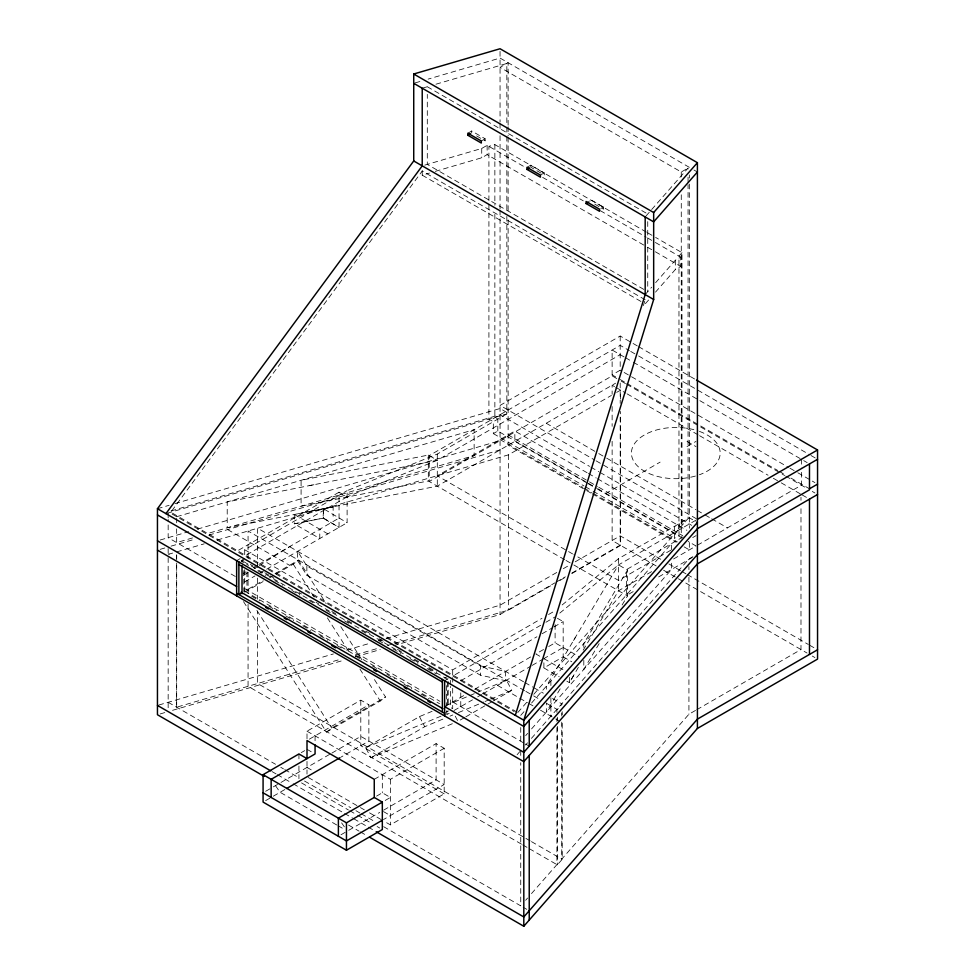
<?xml version="1.0" encoding="UTF-8"?>
<svg xmlns="http://www.w3.org/2000/svg" width="975" height="975" viewBox="0 0 975 975"><rect width="100%" height="100%" fill="white"/><g stroke="black" fill="none" stroke-linecap="round" stroke-linejoin="round"><path stroke-width="0.73" stroke-dasharray="4.88 3.66" d="M176.658 707.192L176.67 562.563L176.658 707.192L340.763 659.185M174.952 503.612L500.053 408.501L508.121 413.156L437.3 454.058L347.112 490.657L347.112 522.746L323.517 508.755L323.078 518.188L339.044 527.402L339.044 492.204L347.112 496.86L437.3 460.261L620.197 354.668M643.378 305.577L644.731 301.214M575.482 637.223L573.519 640.514M578.382 667.302L569.388 682.658L566.841 681.184M559.796 613.092L618.516 564.891L627.498 570.07L583.806 643.512L583.806 648.082M560.174 688.825L546.353 712.055L546.353 702.914M583.172 650.179L618.516 590.765L652.616 571.082M599.138 643.622L583.806 669.386L583.806 660.258M622.123 604.975L627.498 595.957L627.498 570.07M646.035 215.962L688.057 168.09L688.057 171.125M645.182 294.584L651.69 287.174M655.627 282.677L675.334 260.228L680.745 257.108L680.745 266.431L675.334 269.551L655.322 292.354M681.988 252.647L678.966 256.084L678.966 528.877L674.542 526.329L674.542 538.224L679.027 535.641L679.027 523.733L681.988 525.44L681.988 252.647L655.627 237.437M648.607 300.007L645.182 303.908L645.182 301.141M517.774 712.53L527.792 701.122M533.8 694.273L688.057 518.529L688.057 184.775M520.735 715.358L525.671 709.751M531.582 703.012L671.47 543.623L671.47 549.717M525.671 735.625L527.633 733.383M531.582 728.898L671.47 569.51L671.47 561.893M517.128 754.687L519.833 751.591M525.598 745.022L527.548 742.804M531.436 738.368L688.923 558.955L692.872 556.664M525.635 900.278L527.585 898.048M531.497 893.588L556.92 864.618L556.92 727.606M695.516 710.434L688.923 714.236L561.758 859.109L561.758 722.097M529.327 848.689L557.347 864.862L562.185 859.353L562.185 720.818M562.148 604.951L618.516 558.675L689.337 517.786L696.26 521.771M276.169 573.995L293.231 564.147L298.496 560.138L326.15 603.622M243.506 601.599L326.454 732.067L331.719 728.057L385.515 697.003L372.499 676.528M326.454 732.067L380.25 701.013L385.515 697.003M243.774 575.14L248.942 571.923M254.109 568.705L257.997 566.304M259.289 565.5L290.318 546.219M467.878 133.209L471.693 131.003L485.136 138.779L485.136 140.839L482.601 142.313M481.321 140.973L485.136 138.779M424.759 165.128L481.723 148.456L487.134 145.336L525.61 167.542M435.289 171.356L481.723 157.779L487.134 154.647L646.206 246.48M526.975 167.334L530.79 165.128L544.245 172.892L544.245 174.964L530.79 167.2L530.79 165.128M540.418 175.098L544.245 172.892M600.795 208.492L603.342 207.017L603.342 209.089L600.795 210.551M508.121 125.19L508.121 62.729L500.053 67.385L681.269 172.014L689.337 167.347L500.053 58.061L428.122 79.109M339.044 492.204L236.632 551.338L169.382 512.497M347.112 496.86L244.701 555.994L244.701 549.778L347.112 490.657M637.297 345.906L620.197 336.034L500.053 405.393L594.799 460.09M236.632 560.649L240.094 558.651M241.178 560.613L244.64 558.614M242.909 560.138L241.118 561.173L248.576 565.476M242.019 561.685L243.811 560.649M243.177 573.434L245.798 571.923M253.658 567.389L257.583 565.122M258.899 564.367L339.044 518.091M488.914 204.409L488.914 419.153L493.326 421.7L493.326 433.607L497.811 431.023L587.108 482.576M244.701 581.868L255.023 575.92M260.191 572.934L265.346 569.961M266.638 569.205L347.112 522.746M587.072 472.717L514.849 431.023L437.3 475.788L572.557 553.885M620.197 370.195L612.129 374.851L619.04 378.848M616.736 378.556L612.129 375.887L429.232 481.492L429.232 455.605L620.197 345.357L629.399 350.671M244.701 569.692L244.701 591.191L263.165 580.539M275.023 573.678L298.496 560.138M244.688 592.178L263.055 581.575M269.612 577.785L274.865 574.75M564.671 559.687L428.317 480.955L301.092 506.183L301.092 480.297L428.317 455.081L437.3 460.261L227.212 501.918L227.212 527.792L437.3 486.147L615.578 383.212M217.291 540.016L508.548 454.813L611.386 395.436M616.663 392.389L620.612 390.11L620.612 399.25M605.463 493.679L660.112 462.126M687.009 446.599L695.979 441.419M556.749 572.471L500.053 605.195L383.09 639.417M563.343 568.657L568.62 565.622M575.213 561.807L620.197 535.836L662.293 560.15M393.327 645.743L500.053 614.518L554.897 582.855M556.213 582.099L565.354 576.822M571.874 573.056L620.197 545.159L620.197 417.093M394.753 643.39L508.548 610.106L553.373 584.22M559.967 580.418L565.244 577.371M571.837 573.568L620.612 545.403L620.612 411.426M307.003 738.745L307.003 731.201L360.799 700.135L368.867 704.803L368.867 741.037L341.116 757.051M309.319 739.184L368.867 704.803M695.931 520.187L618.516 564.891L546.353 686.168L546.353 689.215M301.238 752.639L304.7 750.64M244.701 549.778L452.692 669.862L541.978 618.321M548.535 614.53L555.104 610.74M683.146 536.884L626.584 569.546L626.584 595.433L635.566 590.241M444.685 678.112L448.147 676.114M444.624 680.733L448.086 678.734M540.662 625.28L452.692 676.077L452.692 669.862M545.915 622.257L555.104 616.943M670.812 550.217L618.516 580.418L573.861 554.641M692.701 537.578L696.065 535.641M265.639 791.31L272.037 787.617M273.317 786.874L279.728 783.181M281.007 782.438L330.622 753.797M331.939 753.041L360.799 736.369L444.186 784.509L383.467 819.561M460.761 680.733L536.908 636.773M542.161 633.738L552.667 627.668M553.983 626.913L563.172 621.611L563.172 656.809L543.892 667.936L543.892 658.612L563.172 647.485M673.603 558.967L696.065 546L688.192 541.442M697.369 545.244L801.413 485.172L801.413 468.061M265.639 800.621L272.037 796.928M273.317 796.185L284.846 789.531M658.649 576.92L692.226 557.529M452.351 723.718L370.939 757.758L365.674 747.654L419.469 716.601L432.096 711.323M444.624 706.619L465.599 694.505M474.63 689.288L531.887 656.236M543.538 649.508L535.823 653.957L541.588 657.284M548.681 646.535L555.104 642.83L579.126 656.699M448.207 710.751L446.416 711.787L446.416 710.751M444.624 713.347L448.086 711.348M370.939 757.758L424.734 726.704L444.381 718.49M446.928 714.602L449.231 713.273M454.009 710.507L472.473 699.855M477.653 696.869L481.699 694.529M482.844 693.859L530.912 666.12M532.204 665.364L542.6 659.368M464.527 717.588L457.957 721.366L454.667 715.065M465.831 716.832L492.07 701.671M493.387 700.915L511.753 690.312L506.488 680.221L478.42 691.957M374.254 779.33L436.105 743.62L444.186 748.276L444.186 793.833L390.39 824.887L383.87 821.121M307.003 731.201L390.39 779.33L444.186 748.276M376.557 796.124L382.322 792.797L390.39 797.453L383.467 801.45M340.97 834.783L347.429 831.053M348.721 830.31L379.738 812.407M383.626 810.152L436.105 779.854L436.105 743.62M696.832 709.666L800.987 649.533L800.987 506.427M446.136 705.449L477.007 692.543M365.674 747.654L441.468 715.967M442.869 715.382L449.889 712.445M449.999 716.138L452.802 714.967M458.421 712.615L483.685 702.049M485.087 701.464L489.304 699.709M490.705 699.112L511.753 690.312M415.167 82.899L422.37 80.791M422.224 88.225L430.182 85.898M435.971 84.203L506.842 63.472L506.842 125.665M646.401 232.111L494.861 144.617L488.914 146.36L488.914 202.885M422.224 170.527L422.224 175.183L429.475 173.062M157.45 508.718L169.114 505.306M171.088 510.949L500.053 414.716L589.546 466.379M167.164 513.264L506.842 413.9L506.842 213.659M176.658 516.701L474.13 429.683L474.13 455.569L206.993 533.715M160.132 540.028L188.638 531.692M197.401 529.133L500.053 440.59M192.538 537.932L176.658 542.587L176.658 528.889M160.132 549.352L165.482 547.779M171.064 546.146L194.293 539.358M208.796 535.117L500.053 449.914M176.658 551.899L204.226 543.831M158.791 705.035L333.377 653.957M346.539 650.106L369.927 643.268M378.702 640.697L381.627 639.844M355.351 654.92L377.24 648.509M387.453 645.523L393.291 643.817M160.132 713.956L165.482 712.384M172.551 710.324L343.614 660.282M355.314 656.858L380.165 649.594M306.296 521.43L294.279 523.819L294.279 514.495L333.133 506.915L333.133 516.226M313.913 484.721L306.296 486.232M333.133 506.915L306.296 512.119M306.235 521.406L323.517 518.078L339.044 527.402M480.395 665.852L505.586 671.422L505.586 680.733L480.395 675.175L306.857 575.311L297.607 560.649L297.607 551.338L306.857 566L480.395 665.852L480.395 675.175M693.956 170.016L697.405 172.014M427.294 86.738L647.741 214.012M603.342 207.017L589.899 199.253L589.899 201.325M647.717 232.867L654.31 236.669M476.58 135.903L485.136 140.839M594.787 204.141L603.342 209.089M542.648 177.389L583.282 200.85M600.32 210.685L646.206 237.169M647.51 237.924L654.067 241.715M655.371 242.47L680.745 257.108M647.51 247.248L654.067 251.026M655.371 251.782L680.745 266.431M643.805 289.392L427.294 164.385L427.294 94.356M645.182 299.764L422.224 171.039L170.808 512.204L516.457 711.762M422.224 175.183L643.853 303.14M638.613 346.673L696.503 380.092M630.715 351.427L637.297 355.229M638.613 355.985L809.652 454.74M810.968 455.496L817.55 459.298M624.134 356.947L612.129 350.013L612.129 375.887M625.45 357.703L632.007 361.493M633.323 362.249L800.097 458.53M803.717 460.627L807.178 462.625M624.146 372.474L788.604 467.427M789.921 468.183L796.502 471.985M797.818 472.741L810.968 480.346M812.285 481.102L814.917 482.625M620.197 379.519L625.45 382.553M626.754 383.309L777.77 470.486M779.086 471.254L785.655 475.044M790.908 478.079L809.482 488.792M625.463 383.589L620.197 380.555L620.197 403.382M626.754 384.345L784.656 475.495M785.655 476.08L807.178 488.499M812.285 491.449L814.917 492.972M614.555 386.612L612.129 385.21L612.129 394.339M615.761 387.307L625.877 393.157M627.193 393.912L698.295 434.96M699.611 435.715L768.068 475.239M773.346 478.286L779.927 482.089M781.243 482.844L800.987 494.252M802.206 494.947L807.056 497.75M687.009 441.419L695.979 446.599M546.232 423.26L597.443 452.827M598.76 453.582L605.317 457.372M606.633 458.128L695.931 509.681M697.247 510.437L703.804 514.227M705.12 514.995L710.373 518.018M711.689 518.785L727.447 527.877M596.103 460.846L697.405 519.334M590.85 467.135L598.735 471.681M600.052 472.436L691.641 525.33M588.388 473.472L596.261 478.018M597.577 478.786L686.875 530.339M508.121 434.899L588.23 481.15M589.546 481.906L597.419 486.452M598.735 487.207L682.78 535.738M588.425 483.332L596.298 487.878M597.614 488.633L679.027 535.641M587.072 483.064L514.849 441.37L514.849 431.023M588.388 483.832L596.261 488.378M597.577 489.133L681.622 537.652M493.326 433.607L583.94 485.916M585.256 486.671L591.813 490.462M593.129 491.229L674.542 538.224M500.053 439.554L582.782 487.317M584.098 488.085L591.971 492.631M593.288 493.387L677.332 541.905M590.85 493.021L508.121 445.258L508.121 218.108M592.166 493.777L676.211 542.295M684.084 546.841L689.337 549.876L689.337 541.003M668.874 563.94L680.721 570.777M682.037 571.545L685.973 573.824M687.29 574.58L808.336 644.463M809.652 645.218L814.917 648.265M656.163 565.927L612.129 540.503L612.129 440.018M663.609 570.229L807.056 653.043M812.285 656.053L814.917 657.577M565.987 560.442L572.557 564.232M573.861 564.988L627.498 595.957M557.408 618.284L563.172 621.611M563.172 656.809L571.764 661.769M294.279 514.495L327.844 533.873M543.892 658.612L564.293 670.386M573.556 675.748L569.388 682.658L569.388 677.332M543.892 667.936L559.199 676.76M523.575 681.781L257.607 528.218L257.607 567.487M524.891 682.537L532.789 687.095M534.105 687.862L543.331 693.176M552.545 698.502L562.185 704.072L557.347 709.581L546.573 703.365M524.587 690.666L248.064 531.009L248.064 558.419M525.891 691.409L532.35 695.151M533.642 695.894L540.113 699.623M227.663 529.596L289.526 565.305M497.518 685.388L527.463 702.682M528.767 703.426L533.971 706.436M540.479 710.19L554.531 718.307M555.75 719.002L559.382 721.11M238.595 552.472L514.215 711.592M250.368 564.44L253 565.951M264.81 572.776L268.759 575.055M270.063 575.811L273.999 578.09M298.947 592.483L301.58 594.007M316.022 602.343L318.642 603.854M331.78 611.435L335.717 613.714M347.527 620.539L352.779 623.561M365.918 631.142L369.854 633.421M379.043 638.723L384.296 641.757M397.422 649.338L401.359 651.617M414.485 659.197L419.737 662.22M428.927 667.534L436.812 672.08M243.811 561.685L447.318 679.185M257.766 570.777L265.651 575.335M274.84 580.637L282.713 585.183M291.903 590.497L299.788 595.043M308.978 600.344L314.23 603.379M326.04 610.204L331.293 613.226M344.419 620.807L349.672 623.842M361.493 630.667L366.746 633.701M378.556 640.526L383.809 643.549M392.998 648.862L400.883 653.408M410.073 658.71L417.946 663.256M427.135 668.57L436.325 673.871M235.328 576.457L168.163 537.688L168.163 519.419M452.692 701.951L524.379 743.34M525.586 744.047L529.23 746.143M244.701 588.607L439.944 701.33M244.701 591.191L439.53 703.67M251.684 596.261L259.557 600.807M268.759 606.109L276.632 610.655M285.821 615.968L293.694 620.514M302.896 625.816L310.769 630.362M319.958 635.676L327.832 640.222M337.021 645.523L342.274 648.558M355.412 656.138L360.665 659.173M372.474 665.998L377.727 669.021M386.917 674.334L394.802 678.88M403.991 684.182L411.864 688.74M421.054 694.042L428.927 698.588M530.156 840.864L257.607 683.512L257.607 611.276M531.472 841.632L562.185 859.353M444.186 793.833L360.799 745.692L360.799 700.135M521.442 844.131L248.064 686.303L248.064 604.086M522.746 844.898L528.011 847.933M307.003 749.312L312.768 752.639M307.003 767.435L313.926 771.42M383.467 811.578L390.39 815.575M308.307 777.502L359.117 806.837M360.421 807.592L364.333 809.847M369.537 812.858L382.566 820.377M168.163 702.293L275.535 764.278M280.8 767.325L283.445 768.848M284.761 769.604L299.264 777.977M304.529 781.024L350.671 807.666M355.948 810.7L359.897 812.992M361.225 813.747L374.4 821.364M383.638 826.69L520.735 905.848L520.735 762.743M523.161 907.25L526.805 909.346M301.543 782.901L348.441 809.981M349.745 810.725L356.265 814.491M357.569 815.246L371.902 823.522M377.106 826.52L379.714 828.031M272.098 771.615L276.059 773.894M277.375 774.662L291.866 783.023M293.183 783.79L343.261 812.699M344.577 813.455L352.487 818.025M353.803 818.781L366.978 826.398M368.306 827.153L374.888 830.956M348.538 825.057L359.08 831.151M360.397 831.907L366.978 835.709M336.692 824.96L280.008 792.224L274.365 784.022M338.02 825.715L344.614 829.518M341.603 822.839L344.833 827.531M340.787 626.645L361.932 659.904M293.231 564.147L314.377 597.407M327.381 617.87L349.342 652.409M359.921 669.033L380.25 701.013M256.9 610.374L331.719 728.057M419.469 716.601L424.734 726.704M801.413 459.298L801.413 466.598M800.987 497.299L800.987 500.333M689.337 174.964L689.337 178.011M689.337 184.104L689.337 528.231M688.923 566.56L688.923 569.607M688.923 577.224L688.923 714.236M688.057 177.194L688.057 183.263M681.269 172.014L681.269 178.084M681.269 194.793L681.269 538.102M675.334 260.228L675.334 269.551M647.741 221.63L647.741 291.659M620.197 336.034L620.197 370.744M618.516 558.675L618.516 590.765M612.129 406.526L612.129 426.319M562.185 711.677L562.185 714.724M561.758 712.957L561.758 716.003M557.347 717.186L557.347 720.233M557.347 726.326L557.347 864.862M556.92 709.337L556.92 712.384M556.92 718.465L556.92 721.512M555.104 624.561L555.104 642.83M550.887 681.001L550.887 685.571M550.887 697.759L550.887 716.211M520.735 727.545L520.735 741.244M520.735 750.555L520.735 756.649M508.548 454.813L508.548 610.106M508.121 126.713L508.121 135.842M508.121 137.365L508.121 212.014M506.842 127.189L506.842 134.769M506.842 136.281L506.842 212.136M500.053 51.407L500.053 122.07M500.053 123.569L500.053 129.663M500.053 135.744L500.053 208.882M500.053 210.173L500.053 614.518M497.811 431.023L497.811 419.116L494.861 417.41L494.861 211.295M494.861 144.617L494.861 205.238M487.134 145.336L487.134 154.647M481.723 148.456L481.723 157.779M471.693 131.003L471.693 133.075M460.761 692.908L460.761 706.619M452.692 677.601L452.692 682.159M452.692 688.253L452.692 708.679L450.45 707.387L450.45 686.376M450.45 680.367L450.45 684.877M448.207 681.622L448.207 705.278M447.318 682.183L447.318 706.205M446.416 685.608L446.416 706.314M437.3 454.058L437.3 486.147M428.317 455.081L428.317 480.955M390.39 779.33L390.39 824.887M382.322 774.674L382.322 792.797M323.517 508.755L323.554 518.103L294.279 523.819L319.776 538.529L319.776 529.218M315.071 735.857L315.071 743.401M306.857 566L306.857 575.311M307.003 761.39L307.003 774.089M298.935 753.967L298.935 760.013M298.935 766.045L298.935 778.733M257.607 578.053L257.607 599.198M248.064 572.118L248.064 593.434M246.943 571.886L246.943 589.899M243.811 570.692L243.811 591.703M176.67 518.237L176.67 522.807M168.163 513.325L168.163 517.896M168.163 548.523L168.163 556.14M168.163 557.663L168.163 710.275M699.404 431.377A44.375 25.618 0 0 1 699.404 474.764M695.443 476.044A44.375 25.618 0 0 1 631.447 452.229A44.375 25.618 0 0 1 697.99 430.877M176.67 554.958L176.67 561.052L176.658 554.946M172.636 553.081L168.626 554.251L172.648 553.081"/><path stroke-width="1.46" d="M515.312 715.333L645.182 294.584L645.182 216.938M264.201 776.368L157.45 714.736L157.45 508.718L413.729 160.96L413.729 74.002L500.053 48.75L697.405 162.691L653.664 212.526L653.664 299.483L523.807 720.233L523.807 926.25L369.622 837.233M165.945 513.63L422.224 165.872L422.224 88.225M697.405 172.014L653.664 221.849L413.729 83.314M697.405 522.442L523.807 720.233L157.45 508.718M523.807 926.25L697.405 728.459L817.55 659.1L817.55 449.975L696.503 380.092M467.878 135.281L481.321 143.045L481.321 140.973L467.878 133.209L467.878 135.281L470.425 133.819M526.975 169.406L540.418 177.17L540.418 175.098L526.975 167.334L526.975 169.406L529.523 167.932M586.072 203.531L599.528 211.295L599.528 209.223L586.072 201.459L586.072 203.531L588.62 202.057M242.019 592.739L238.875 594.555L238.875 561.941M697.405 519.334L817.55 449.975M374.254 797.453L382.322 802.108L382.322 829.53L346.454 850.237L263.079 802.096L263.079 774.674L298.935 753.967L307.003 758.635L307.003 740.513L374.254 779.33L374.254 797.453L338.386 818.159L338.386 836.27M817.55 459.298L697.405 528.657L523.807 726.448L157.45 514.934M286.65 788.507L340.007 757.697M809.482 488.792L817.55 484.136M817.55 494.496L697.405 563.855L523.807 761.646L157.45 550.132M263.079 774.674L346.454 822.815L382.322 802.108M382.322 820.231L346.454 840.938L263.079 792.797M817.55 649.777L697.405 719.136L523.807 916.939L376.204 831.724M413.729 74.002L653.664 212.526M413.729 160.96L653.664 299.483M238.875 564.537L442.382 682.025M157.45 540.82L236.632 586.536M444.624 706.619L523.807 752.322L697.405 554.531L809.482 489.828L809.482 463.954M241.118 592.227L442.894 708.715M265.748 607.486L268.393 609.009M284.212 618.138L286.857 619.661M307.954 631.849L310.586 633.372M331.683 645.547L335.644 647.839M373.888 669.91L376.521 671.434M404.223 687.424L406.855 688.947M427.952 701.135L430.597 702.658M236.632 593.263L444.624 713.347M157.45 705.425L270.782 770.859M809.482 499.151L809.482 654.444M697.405 162.691L697.405 728.459M529.23 720.257L529.23 746.143M529.23 755.467L529.23 920.071M444.624 680.733L444.624 715.93M442.382 679.441L442.382 712.055M346.454 822.815L346.454 850.237M315.071 744.912L315.071 753.967L271.147 779.342L271.147 797.453M242.019 565.683L242.019 593.775M236.632 560.649L236.632 595.847"/></g></svg>
